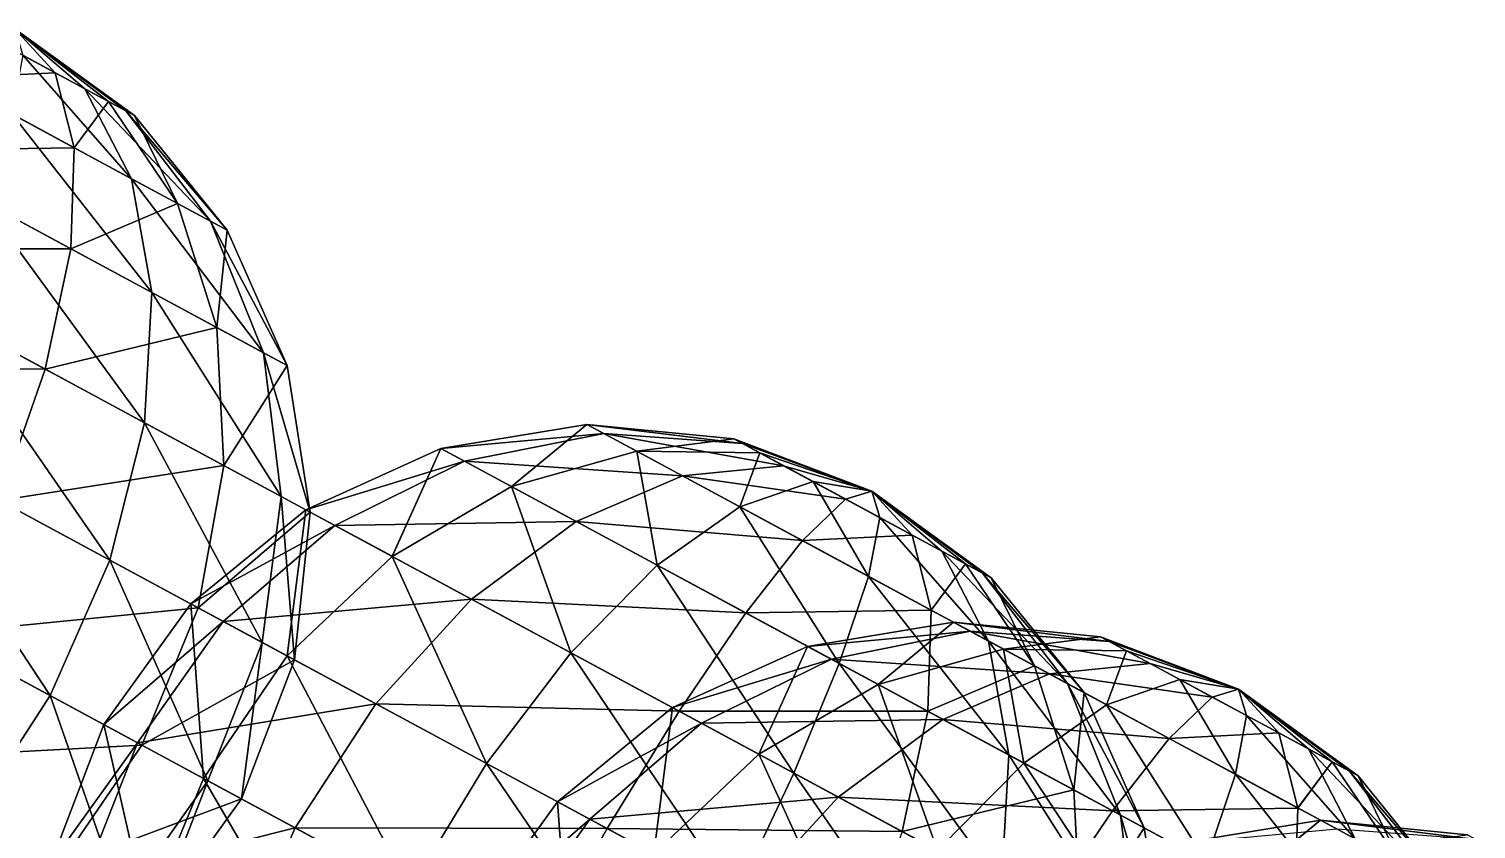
# Model space of a CAD drawing. Header units: metres. Extents: x -386 to 289, y -317 to 299.
# Drawn here: x -86.1 to -10, y 208.4 to 250.5 of the extents above; entities that cross this region are included whole.
import ezdxf

# ---------------------------------------------------------------- set-up
doc = ezdxf.new("R2010")
doc.units = ezdxf.units.M

msp = doc.modelspace()

# ---------------------------------------------------------------- linework, layer by layer
for points in [[(-84.76677, 248.22104, -575.5184), (-90.53685, 247.92896, -583.21), (-88.2743, 250.11359, -576.0378), (-88.2742, 250.1137, -576.03766)], [(-86.88809, 250.52718, -568.34094), (-84.76677, 248.22104, -575.5184), (-88.2743, 250.11359, -576.0378), (-88.2742, 250.1137, -576.03766)], [(-86.88809, 250.52718, -568.34094), (-86.47271, 249.14151, -560.6441), (-83.20655, 247.37918, -562.1871), (-83.20645, 247.37929, -562.18695)], [(-86.88809, 250.52718, -568.34094), (-83.20655, 247.37918, -562.1871), (-81.05693, 246.2193, -565.37897), (-81.05683, 246.2194, -565.37885)], [(-86.88809, 250.52718, -568.34094), (-81.05693, 246.2193, -565.37897), (-80.59982, 245.97267, -569.3645), (-80.599724, 245.97278, -569.3644)], [(-86.88809, 250.52718, -568.34094), (-80.59982, 245.97267, -569.3645), (-81.95772, 246.70535, -573.07574), (-81.95762, 246.70546, -573.0756)], [(-86.88809, 250.52718, -568.34094), (-81.95772, 246.70535, -573.07574), (-84.76677, 248.22104, -575.5184), (-84.76667, 248.22115, -575.51825)], [(-86.47271, 249.14151, -560.6441), (-87.05646, 246.05103, -553.47186), (-80.74672, 242.64648, -556.4526), (-80.74662, 242.64659, -556.45245)], [(-86.47271, 249.14151, -560.6441), (-80.74672, 242.64648, -556.4526), (-83.20655, 247.37918, -562.1871), (-83.20645, 247.37929, -562.18695)], [(-83.76083, 244.27281, -582.20667), (-93.521576, 244.12213, -589.369), (-90.53685, 247.92896, -583.21), (-90.53675, 247.92906, -583.2099)], [(-84.76677, 248.22104, -575.5184), (-83.76083, 244.27281, -582.20667), (-90.53685, 247.92896, -583.21), (-90.53675, 247.92906, -583.2099)], [(-81.95772, 246.70535, -573.07574), (-83.76083, 244.27281, -582.20667), (-84.76677, 248.22104, -575.5184), (-84.76667, 248.22115, -575.51825)], [(-83.20655, 247.37918, -562.1871), (-80.74672, 242.64648, -556.4526), (-76.59396, 240.40578, -562.61884), (-76.593864, 240.40588, -562.6187)], [(-83.20655, 247.37918, -562.1871), (-76.59396, 240.40578, -562.61884), (-81.05693, 246.2193, -565.37897), (-81.05683, 246.2194, -565.37885)], [(-87.05646, 246.05103, -553.47186), (-88.59955, 241.46634, -547.31287), (-79.67624, 236.65158, -551.5283), (-79.67614, 236.65169, -551.5282)], [(-87.05646, 246.05103, -553.47186), (-79.67624, 236.65158, -551.5283), (-80.74672, 242.64648, -556.4526), (-80.74662, 242.64659, -556.45245)], [(-81.95772, 246.70535, -573.07574), (-78.33417, 241.34473, -577.4879), (-83.76083, 244.27281, -582.20667), (-83.760735, 244.27292, -582.20654)], [(-80.59982, 245.97267, -569.3645), (-78.33417, 241.34473, -577.4879), (-81.95772, 246.70535, -573.07574), (-81.95762, 246.70546, -573.0756)], [(-81.05693, 246.2193, -565.37897), (-76.59396, 240.40578, -562.61884), (-75.71091, 239.92929, -570.3183), (-75.71081, 239.9294, -570.3182)], [(-81.05693, 246.2193, -565.37897), (-75.71091, 239.92929, -570.3183), (-80.59982, 245.97267, -569.3645), (-80.599724, 245.97278, -569.3644)], [(-80.59982, 245.97267, -569.3645), (-75.71091, 239.92929, -570.3183), (-78.33417, 241.34473, -577.4879), (-78.33407, 241.34483, -577.4878)], [(-83.93884, 238.95157, -587.95), (-97.025055, 238.95255, -594.095), (-93.521576, 244.12213, -589.369), (-93.52148, 244.12224, -589.3689)], [(-83.76083, 244.27281, -582.20667), (-83.93884, 238.95157, -587.95), (-93.521576, 244.12213, -589.369), (-93.52148, 244.12224, -589.3689)], [(-78.33417, 241.34473, -577.4879), (-83.93884, 238.95157, -587.95), (-83.76083, 244.27281, -582.20667), (-83.760735, 244.27292, -582.20654)], [(-80.74672, 242.64648, -556.4526), (-79.67624, 236.65158, -551.5283), (-73.80335, 233.48274, -560.24866), (-73.80325, 233.48285, -560.24854)], [(-80.74672, 242.64648, -556.4526), (-73.80335, 233.48274, -560.24866), (-76.59396, 240.40578, -562.61884), (-76.593864, 240.40588, -562.6187)], [(-88.59955, 241.46634, -547.31287), (-90.996826, 235.69989, -542.5869), (-80.06805, 229.80305, -547.74976), (-80.06795, 229.80316, -547.74963)], [(-88.59955, 241.46634, -547.31287), (-80.06805, 229.80305, -547.74976), (-79.67624, 236.65158, -551.5283), (-79.67614, 236.65169, -551.5282)], [(-78.33417, 241.34473, -577.4879), (-76.264366, 234.81064, -581.27673), (-83.93884, 238.95157, -587.95), (-83.93874, 238.95168, -587.9499)], [(-75.71091, 239.92929, -570.3183), (-76.264366, 234.81064, -581.27673), (-78.33417, 241.34473, -577.4879), (-78.33407, 241.34483, -577.4878)], [(-76.59396, 240.40578, -562.61884), (-73.80335, 233.48274, -560.24866), (-72.55452, 232.80891, -571.1373), (-72.55442, 232.80902, -571.1372)], [(-76.59396, 240.40578, -562.61884), (-72.55452, 232.80891, -571.1373), (-75.71091, 239.92929, -570.3183), (-75.71081, 239.9294, -570.3182)], [(-75.71091, 239.92929, -570.3183), (-72.55452, 232.80891, -571.1373), (-76.264366, 234.81064, -581.27673), (-76.26427, 234.81075, -581.2766)], [(-85.28865, 232.61993, -592.35706), (-100.80853, 232.77252, -597.06586), (-97.025055, 238.95255, -594.095), (-97.024956, 238.95265, -594.09485)], [(-83.93884, 238.95157, -587.95), (-85.28865, 232.61993, -592.35706), (-97.025055, 238.95255, -594.095), (-97.024956, 238.95265, -594.09485)], [(-76.264366, 234.81064, -581.27673), (-85.28865, 232.61993, -592.35706), (-83.93884, 238.95157, -587.95), (-83.93874, 238.95168, -587.9499)], [(-79.67624, 236.65158, -551.5283), (-80.06805, 229.80305, -547.74976), (-72.87526, 225.92203, -558.42993), (-72.87516, 225.92213, -558.4298)], [(-79.67624, 236.65158, -551.5283), (-72.87526, 225.92203, -558.42993), (-73.80335, 233.48274, -560.24866), (-73.80325, 233.48285, -560.24854)], [(-90.996826, 235.69989, -542.5869), (-94.08492, 229.14465, -539.616), (-81.89546, 222.56758, -545.37445), (-81.89536, 222.56769, -545.3743)], [(-90.996826, 235.69989, -542.5869), (-81.89546, 222.56758, -545.37445), (-80.06805, 229.80305, -547.74976), (-80.06795, 229.80316, -547.74963)], [(-76.264366, 234.81064, -581.27673), (-75.88938, 227.54836, -584.184), (-85.28865, 232.61993, -592.35706), (-85.28855, 232.62004, -592.35693)], [(-72.55452, 232.80891, -571.1373), (-75.88938, 227.54836, -584.184), (-76.264366, 234.81064, -581.27673), (-76.26427, 234.81075, -581.2766)], [(-73.80335, 233.48274, -560.24866), (-72.87526, 225.92203, -558.42993), (-71.345764, 225.09676, -571.7658), (-71.345665, 225.09686, -571.7657)], [(-73.80335, 233.48274, -560.24866), (-71.345764, 225.09676, -571.7658), (-72.55452, 232.80891, -571.1373), (-72.55442, 232.80902, -571.1372)], [(-85.28865, 232.61993, -592.35706), (-87.718285, 225.7094, -595.1274), (-100.80853, 232.77252, -597.06586), (-100.80843, 232.77263, -597.06573)], [(-75.88938, 227.54836, -584.184), (-87.718285, 225.7094, -595.1274), (-85.28865, 232.61993, -592.35706), (-85.28855, 232.62004, -592.35693)], [(-72.55452, 232.80891, -571.1373), (-71.345764, 225.09676, -571.7658), (-75.88938, 227.54836, -584.184), (-75.88928, 227.54846, -584.1839)], [(-80.06805, 229.80305, -547.74976), (-81.89546, 222.56758, -545.37445), (-73.872955, 218.23886, -557.2867), (-73.872856, 218.23897, -557.28656)], [(-80.06805, 229.80305, -547.74976), (-73.872955, 218.23886, -557.2867), (-72.87526, 225.92203, -558.42993), (-72.87516, 225.92213, -558.4298)], [(-55.90036, 229.24013, -310.6737), (-64.46762, 228.44548, -302.15518), (-56.78342, 229.7166, -302.97424), (-56.78332, 229.7167, -302.97415)], [(-56.78342, 229.7166, -302.97424), (-64.46762, 228.44548, -302.15518), (-60.75777, 226.44376, -292.0158), (-60.75767, 226.44386, -292.01572)], [(-55.90036, 229.24013, -310.6737), (-63.218784, 227.77164, -313.04388), (-64.46762, 228.44548, -302.15518), (-64.46752, 228.44559, -302.1551)], [(-51.747604, 226.99942, -316.83994), (-63.218784, 227.77164, -313.04388), (-55.90036, 229.24013, -310.6737), (-55.90026, 229.24023, -310.6736)], [(-56.78342, 229.7166, -302.97424), (-60.75777, 226.44376, -292.0158), (-54.16016, 228.30116, -295.8046), (-54.16006, 228.30127, -295.8045)], [(-48.5911, 228.70172, -307.91357), (-55.90036, 229.24013, -310.6737), (-56.78342, 229.7166, -302.97424), (-56.78332, 229.7167, -302.97415)], [(-48.5911, 228.70172, -307.91357), (-56.78342, 229.7166, -302.97424), (-49.048203, 228.94835, -303.92804), (-49.048103, 228.94846, -303.92795)], [(-49.048203, 228.94835, -303.92804), (-56.78342, 229.7166, -302.97424), (-54.16016, 228.30116, -295.8046), (-54.16006, 228.30127, -295.8045)], [(-46.441475, 227.54184, -311.10547), (-51.747604, 226.99942, -316.83994), (-55.90036, 229.24013, -310.6737), (-55.90026, 229.24023, -310.6736)], [(-46.441475, 227.54184, -311.10547), (-55.90036, 229.24013, -310.6737), (-48.5911, 228.70172, -307.91357), (-48.591, 228.70183, -307.91348)], [(-94.08492, 229.14465, -539.616), (-97.65339, 222.24736, -538.6027), (-85.03393, 215.43826, -544.5643), (-85.03383, 215.43837, -544.56415)], [(-94.08492, 229.14465, -539.616), (-85.03393, 215.43826, -544.5643), (-81.89546, 222.56758, -545.37445), (-81.89536, 222.56769, -545.3743)], [(-49.048203, 228.94835, -303.92804), (-54.16016, 228.30116, -295.8046), (-47.690308, 228.21567, -300.21677), (-47.69021, 228.21577, -300.21667)], [(-41.78911, 226.1931, -304.9516), (-48.5911, 228.70172, -307.91357), (-49.048203, 228.94835, -303.92804), (-49.048103, 228.94846, -303.92795)], [(-41.78911, 226.1931, -304.9516), (-49.048203, 228.94835, -303.92804), (-47.690308, 228.21567, -300.21677), (-47.69021, 228.21577, -300.21667)], [(-41.78911, 226.1931, -304.9516), (-46.441475, 227.54184, -311.10547), (-48.5911, 228.70172, -307.91357), (-48.591, 228.70183, -307.91348)], [(-63.218784, 227.77164, -313.04388), (-71.57713, 225.22162, -301.5267), (-64.46762, 228.44548, -302.15518), (-64.46752, 228.44559, -302.1551)], [(-64.46762, 228.44548, -302.15518), (-71.57713, 225.22162, -301.5267), (-67.033516, 222.77002, -289.10855), (-67.03342, 222.77013, -289.10846)], [(-63.218784, 227.77164, -313.04388), (-70.04763, 224.39635, -314.86258), (-71.57713, 225.22162, -301.5267), (-71.577034, 225.22173, -301.5266)], [(-57.345898, 224.60281, -321.76425), (-70.04763, 224.39635, -314.86258), (-63.218784, 227.77164, -313.04388), (-63.218685, 227.77174, -313.0438)], [(-64.46762, 228.44548, -302.15518), (-67.033516, 222.77002, -289.10855), (-60.75777, 226.44376, -292.0158), (-60.75767, 226.44386, -292.01572)], [(-51.747604, 226.99942, -316.83994), (-57.345898, 224.60281, -321.76425), (-63.218784, 227.77164, -313.04388), (-63.218685, 227.77174, -313.0438)], [(-54.16016, 228.30116, -295.8046), (-60.75777, 226.44376, -292.0158), (-53.083294, 222.30283, -285.34253), (-53.083195, 222.30293, -285.34244)], [(-54.16016, 228.30116, -295.8046), (-53.083294, 222.30283, -285.34253), (-48.73349, 225.3731, -291.0859), (-48.73339, 225.3732, -291.08582)], [(-47.690308, 228.21567, -300.21677), (-54.16016, 228.30116, -295.8046), (-48.73349, 225.3731, -291.0859), (-48.73339, 225.3732, -291.08582)], [(-47.690308, 228.21567, -300.21677), (-48.73349, 225.3731, -291.0859), (-44.881252, 226.69998, -297.77417), (-44.881153, 226.70009, -297.77408)], [(-41.78911, 226.1931, -304.9516), (-47.690308, 228.21567, -300.21677), (-44.881252, 226.69998, -297.77417), (-44.881153, 226.70009, -297.77408)], [(-75.88938, 227.54836, -584.184), (-77.23476, 220.0528, -586.0116), (-87.718285, 225.7094, -595.1274), (-87.718185, 225.7095, -595.12726)], [(-71.345764, 225.09676, -571.7658), (-77.23476, 220.0528, -586.0116), (-75.88938, 227.54836, -584.184), (-75.88928, 227.54846, -584.1839)], [(-45.43787, 223.59488, -319.8207), (-57.345898, 224.60281, -321.76425), (-51.747604, 226.99942, -316.83994), (-51.747505, 226.99953, -316.83984)], [(-43.175316, 225.77951, -312.6484), (-51.747604, 226.99942, -316.83994), (-46.441475, 227.54184, -311.10547), (-46.441376, 227.54195, -311.10538)], [(-43.175316, 225.77951, -312.6484), (-45.43787, 223.59488, -319.8207), (-51.747604, 226.99942, -316.83994), (-51.747505, 226.99953, -316.83984)], [(-51.747604, 226.99942, -316.83994), (-51.747604, 226.99942, -316.83994), (-45.43787, 223.59488, -319.8207), (-45.43777, 223.59499, -319.82062)], [(-41.78911, 226.1931, -304.9516), (-43.175316, 225.77951, -312.6484), (-46.441475, 227.54184, -311.10547), (-46.441376, 227.54195, -311.10538)], [(-46.441475, 227.54184, -311.10547), (-46.441475, 227.54184, -311.10547), (-43.175316, 225.77951, -312.6484), (-43.175217, 225.77962, -312.64832)], [(-60.75777, 226.44376, -292.0158), (-67.033516, 222.77002, -289.10855), (-57.634243, 217.69844, -280.93552), (-57.634144, 217.69855, -280.93542)], [(-60.75777, 226.44376, -292.0158), (-57.634243, 217.69844, -280.93552), (-53.083294, 222.30283, -285.34253), (-53.083195, 222.30293, -285.34244)], [(-44.881252, 226.69998, -297.77417), (-48.73349, 225.3731, -291.0859), (-41.957474, 221.71695, -290.0825), (-41.957375, 221.71706, -290.0824)], [(-44.881252, 226.69998, -297.77417), (-41.957474, 221.71695, -290.0825), (-41.373726, 224.80743, -297.2548), (-41.373627, 224.80754, -297.2547)], [(-41.78911, 226.1931, -304.9516), (-44.881252, 226.69998, -297.77417), (-41.373726, 224.80743, -297.2548), (-41.373627, 224.80754, -297.2547)], [(-41.78911, 226.1931, -304.9516), (-39.66779, 223.88696, -312.12903), (-43.175316, 225.77951, -312.6484), (-43.175217, 225.77962, -312.64832)], [(-41.78911, 226.1931, -304.9516), (-41.373726, 224.80743, -297.2548), (-38.107567, 223.0451, -298.79773), (-38.107468, 223.04521, -298.79764)], [(-41.78911, 226.1931, -304.9516), (-38.107567, 223.0451, -298.79773), (-35.957943, 221.88522, -301.98962), (-35.957844, 221.88533, -301.98953)], [(-41.78911, 226.1931, -304.9516), (-35.957943, 221.88522, -301.98962), (-35.50084, 221.6386, -305.97516), (-35.50074, 221.6387, -305.97507)], [(-41.78911, 226.1931, -304.9516), (-35.50084, 221.6386, -305.97516), (-36.858734, 222.37128, -309.68643), (-36.858635, 222.37138, -309.68634)], [(-41.78911, 226.1931, -304.9516), (-36.858734, 222.37128, -309.68643), (-39.66779, 223.88696, -312.12903), (-39.66769, 223.88707, -312.12894)], [(-77.23476, 220.0528, -586.0116), (-91.06216, 218.69092, -596.0723), (-87.718285, 225.7094, -595.1274), (-87.718185, 225.7095, -595.12726)], [(-72.87526, 225.92203, -558.42993), (-73.872955, 218.23886, -557.2867), (-72.167015, 217.31839, -572.1609), (-72.166916, 217.3185, -572.16077)], [(-72.87526, 225.92203, -558.42993), (-72.167015, 217.31839, -572.1609), (-71.345764, 225.09676, -571.7658), (-71.345665, 225.09686, -571.7657)], [(-39.66779, 223.88696, -312.12903), (-45.43787, 223.59488, -319.8207), (-43.175316, 225.77951, -312.6484), (-43.175217, 225.77962, -312.64832)], [(-70.04763, 224.39635, -314.86258), (-77.62747, 220.26471, -301.13162), (-71.57713, 225.22162, -301.5267), (-71.577034, 225.22173, -301.5266)], [(-71.57713, 225.22162, -301.5267), (-77.62747, 220.26471, -301.13162), (-72.55972, 217.5303, -287.28098), (-72.55962, 217.53041, -287.28088)], [(-71.345764, 225.09676, -571.7658), (-72.167015, 217.31839, -572.1609), (-77.23476, 220.0528, -586.0116), (-77.23466, 220.0529, -586.0115)], [(-71.57713, 225.22162, -301.5267), (-72.55972, 217.5303, -287.28098), (-67.033516, 222.77002, -289.10855), (-67.03342, 222.77013, -289.10846)], [(-48.73349, 225.3731, -291.0859), (-53.083294, 222.30283, -285.34253), (-43.500565, 217.13226, -283.92352), (-43.500465, 217.13237, -283.92343)], [(-48.73349, 225.3731, -291.0859), (-43.500565, 217.13226, -283.92352), (-41.957474, 221.71695, -290.0825), (-41.957375, 221.71706, -290.0824)], [(-41.373726, 224.80743, -297.2548), (-41.957474, 221.71695, -290.0825), (-35.64774, 218.31241, -293.06326), (-35.64764, 218.31252, -293.06317)], [(-41.373726, 224.80743, -297.2548), (-35.64774, 218.31241, -293.06326), (-38.107567, 223.0451, -298.79773), (-38.107468, 223.04521, -298.79764)], [(-70.04763, 224.39635, -314.86258), (-75.92153, 219.34424, -316.00586), (-77.62747, 220.26471, -301.13162), (-77.62737, 220.26482, -301.13153)], [(-62.854847, 220.51532, -325.54282), (-75.92153, 219.34424, -316.00586), (-70.04763, 224.39635, -314.86258), (-70.04753, 224.39645, -314.8625)], [(-57.345898, 224.60281, -321.76425), (-62.854847, 220.51532, -325.54282), (-70.04763, 224.39635, -314.86258), (-70.04753, 224.39645, -314.8625)], [(-48.42259, 219.78806, -325.97968), (-62.854847, 220.51532, -325.54282), (-57.345898, 224.60281, -321.76425), (-57.3458, 224.60292, -321.76416)], [(-45.43787, 223.59488, -319.8207), (-48.42259, 219.78806, -325.97968), (-57.345898, 224.60281, -321.76425), (-57.3458, 224.60292, -321.76416)], [(-57.345898, 224.60281, -321.76425), (-57.345898, 224.60281, -321.76425), (-48.42259, 219.78806, -325.97968), (-48.42249, 219.78816, -325.97958)], [(-38.661854, 219.93874, -318.8173), (-48.42259, 219.78806, -325.97968), (-45.43787, 223.59488, -319.8207), (-45.43777, 223.59499, -319.82062)], [(-39.66779, 223.88696, -312.12903), (-38.661854, 219.93874, -318.8173), (-45.43787, 223.59488, -319.8207), (-45.43777, 223.59499, -319.82062)], [(-36.858734, 222.37128, -309.68643), (-38.661854, 219.93874, -318.8173), (-39.66779, 223.88696, -312.12903), (-39.66769, 223.88707, -312.12894)], [(-81.89546, 222.56758, -545.37445), (-85.03393, 215.43826, -544.5643), (-76.72841, 210.95685, -556.8967), (-76.72831, 210.95695, -556.8966)], [(-81.89546, 222.56758, -545.37445), (-76.72841, 210.95685, -556.8967), (-73.872955, 218.23886, -557.2867), (-73.872856, 218.23897, -557.28656)], [(-67.033516, 222.77002, -289.10855), (-72.55972, 217.5303, -287.28098), (-62.076195, 211.8737, -278.16513), (-62.076096, 211.87381, -278.16504)], [(-67.033516, 222.77002, -289.10855), (-62.076195, 211.8737, -278.16513), (-57.634243, 217.69844, -280.93552), (-57.634144, 217.69855, -280.93542)], [(-38.107567, 223.0451, -298.79773), (-35.64774, 218.31241, -293.06326), (-31.494984, 216.0717, -299.2295), (-31.494884, 216.07181, -299.2294)], [(-38.107567, 223.0451, -298.79773), (-31.494984, 216.0717, -299.2295), (-35.957943, 221.88522, -301.98962), (-35.957844, 221.88533, -301.98953)], [(-97.65339, 222.24736, -538.6027), (-89.26958, 208.90094, -545.37445), (-85.03393, 215.43826, -544.5643), (-85.03383, 215.43837, -544.56415)], [(-53.083294, 222.30283, -285.34253), (-57.634243, 217.69844, -280.93552), (-45.897842, 211.36581, -279.19757), (-45.897743, 211.36592, -279.19748)], [(-53.083294, 222.30283, -285.34253), (-45.897842, 211.36581, -279.19757), (-43.500565, 217.13226, -283.92352), (-43.500465, 217.13237, -283.92343)], [(-41.957474, 221.71695, -290.0825), (-43.500565, 217.13226, -283.92352), (-34.577255, 212.3175, -288.13895), (-34.577156, 212.31761, -288.13885)], [(-41.957474, 221.71695, -290.0825), (-34.577255, 212.3175, -288.13895), (-35.64774, 218.31241, -293.06326), (-35.64764, 218.31252, -293.06317)], [(-36.858734, 222.37128, -309.68643), (-33.235184, 217.01065, -314.0986), (-38.661854, 219.93874, -318.8173), (-38.661755, 219.93884, -318.8172)], [(-35.50084, 221.6386, -305.97516), (-33.235184, 217.01065, -314.0986), (-36.858734, 222.37128, -309.68643), (-36.858635, 222.37138, -309.68634)], [(-35.957943, 221.88522, -301.98962), (-31.494984, 216.0717, -299.2295), (-30.611923, 215.59521, -306.92896), (-30.611824, 215.59532, -306.92886)], [(-35.957943, 221.88522, -301.98962), (-30.611923, 215.59521, -306.92896), (-35.50084, 221.6386, -305.97516), (-35.50074, 221.6387, -305.97507)], [(-35.50084, 221.6386, -305.97516), (-30.611923, 215.59521, -306.92896), (-33.235184, 217.01065, -314.0986), (-33.235085, 217.01076, -314.0985)], [(-75.92153, 219.34424, -316.00586), (-82.2063, 213.91257, -300.9969), (-77.62747, 220.26471, -301.13162), (-77.62737, 220.26482, -301.13153)], [(-77.62747, 220.26471, -301.13162), (-82.2063, 213.91257, -300.9969), (-76.95978, 211.08171, -286.65762), (-76.95968, 211.08182, -286.65753)], [(-77.62747, 220.26471, -301.13162), (-76.95978, 211.08171, -286.65762), (-72.55972, 217.5303, -287.28098), (-72.55962, 217.53041, -287.28088)], [(-62.854847, 220.51532, -325.54282), (-67.89902, 215.01553, -327.9181), (-75.92153, 219.34424, -316.00586), (-75.92143, 219.34435, -316.00577)], [(-51.926067, 214.61847, -330.70563), (-67.89902, 215.01553, -327.9181), (-62.854847, 220.51532, -325.54282), (-62.854748, 220.51543, -325.54272)], [(-48.42259, 219.78806, -325.97968), (-51.926067, 214.61847, -330.70563), (-62.854847, 220.51532, -325.54282), (-62.854748, 220.51543, -325.54272)], [(-62.854847, 220.51532, -325.54282), (-62.854847, 220.51532, -325.54282), (-51.926067, 214.61847, -330.70563), (-51.92597, 214.61858, -330.70554)], [(-77.23476, 220.0528, -586.0116), (-80.20882, 212.83476, -586.63495), (-91.06216, 218.69092, -596.0723), (-91.06206, 218.69102, -596.0722)], [(-75.92153, 219.34424, -316.00586), (-80.440186, 212.95963, -316.3958), (-82.2063, 213.91257, -300.9969), (-82.2062, 213.91267, -300.9968)], [(-67.89902, 215.01553, -327.9181), (-80.440186, 212.95963, -316.3958), (-75.92153, 219.34424, -316.00586), (-75.92143, 219.34435, -316.00577)], [(-72.167015, 217.31839, -572.1609), (-80.20882, 212.83476, -586.63495), (-77.23476, 220.0528, -586.0116), (-77.23466, 220.0529, -586.0115)], [(-38.83986, 214.6175, -324.56064), (-51.926067, 214.61847, -330.70563), (-48.42259, 219.78806, -325.97968), (-48.42249, 219.78816, -325.97958)], [(-38.661854, 219.93874, -318.8173), (-38.83986, 214.6175, -324.56064), (-48.42259, 219.78806, -325.97968), (-48.42249, 219.78816, -325.97958)], [(-33.235184, 217.01065, -314.0986), (-38.83986, 214.6175, -324.56064), (-38.661854, 219.93874, -318.8173), (-38.661755, 219.93884, -318.8172)], [(-80.20882, 212.83476, -586.63495), (-95.0924, 212.04277, -595.1274), (-91.06216, 218.69092, -596.0723), (-91.06206, 218.69102, -596.0722)], [(-36.5999, 218.82613, -478.95633), (-45.167156, 218.03148, -470.4378), (-37.48296, 219.3026, -471.25687), (-37.48286, 219.3027, -471.25677)], [(-37.48296, 219.3026, -471.25687), (-45.167156, 218.03148, -470.4378), (-41.45731, 216.02975, -460.29843), (-41.45721, 216.02986, -460.29834)], [(-36.5999, 218.82613, -478.95633), (-43.918324, 217.35764, -481.3265), (-45.167156, 218.03148, -470.4378), (-45.167057, 218.03159, -470.4377)], [(-32.447144, 216.58542, -485.12256), (-43.918324, 217.35764, -481.3265), (-36.5999, 218.82613, -478.95633), (-36.5998, 218.82623, -478.95624)], [(-37.48296, 219.3026, -471.25687), (-41.45731, 216.02975, -460.29843), (-34.8597, 217.88716, -464.08722), (-34.8596, 217.88727, -464.08713)], [(-29.290638, 218.28772, -476.1962), (-36.5999, 218.82613, -478.95633), (-37.48296, 219.3026, -471.25687), (-37.48286, 219.3027, -471.25677)], [(-29.290638, 218.28772, -476.1962), (-37.48296, 219.3026, -471.25687), (-29.747744, 218.53435, -472.21066), (-29.747644, 218.53445, -472.21057)], [(-29.747744, 218.53435, -472.21066), (-37.48296, 219.3026, -471.25687), (-34.8597, 217.88716, -464.08722), (-34.8596, 217.88727, -464.08713)], [(-27.141012, 217.12784, -479.3881), (-32.447144, 216.58542, -485.12256), (-36.5999, 218.82613, -478.95633), (-36.5998, 218.82623, -478.95624)], [(-27.141012, 217.12784, -479.3881), (-36.5999, 218.82613, -478.95633), (-29.290638, 218.28772, -476.1962), (-29.290539, 218.28783, -476.1961)], [(-73.872955, 218.23886, -557.2867), (-76.72841, 210.95685, -556.8967), (-74.962296, 210.0039, -572.29565), (-74.9622, 210.00401, -572.29553)], [(-73.872955, 218.23886, -557.2867), (-74.962296, 210.0039, -572.29565), (-72.167015, 217.31839, -572.1609), (-72.166916, 217.3185, -572.16077)], [(-43.918324, 217.35764, -481.3265), (-52.276672, 214.80762, -469.80933), (-45.167156, 218.03148, -470.4378), (-45.167057, 218.03159, -470.4377)], [(-45.167156, 218.03148, -470.4378), (-52.276672, 214.80762, -469.80933), (-47.733055, 212.35602, -457.39117), (-47.732956, 212.35612, -457.39108)], [(-45.167156, 218.03148, -470.4378), (-47.733055, 212.35602, -457.39117), (-41.45731, 216.02975, -460.29843), (-41.45721, 216.02986, -460.29834)], [(-34.8597, 217.88716, -464.08722), (-41.45731, 216.02975, -460.29843), (-33.782833, 211.88882, -453.62518), (-33.782734, 211.88893, -453.6251)], [(-35.64774, 218.31241, -293.06326), (-34.577255, 212.3175, -288.13895), (-28.70437, 209.14867, -296.8593), (-28.704271, 209.14877, -296.85922)], [(-35.64774, 218.31241, -293.06326), (-28.70437, 209.14867, -296.8593), (-31.494984, 216.0717, -299.2295), (-31.494884, 216.07181, -299.2294)], [(-29.747744, 218.53435, -472.21066), (-34.8597, 217.88716, -464.08722), (-28.389845, 217.80167, -468.4994), (-28.389746, 217.80177, -468.4993)], [(-34.8597, 217.88716, -464.08722), (-33.782833, 211.88882, -453.62518), (-29.433027, 214.95909, -459.36853), (-29.432928, 214.9592, -459.36844)], [(-28.389845, 217.80167, -468.4994), (-34.8597, 217.88716, -464.08722), (-29.433027, 214.95909, -459.36853), (-29.432928, 214.9592, -459.36844)], [(-22.48865, 215.7791, -473.23422), (-29.290638, 218.28772, -476.1962), (-29.747744, 218.53435, -472.21066), (-29.747644, 218.53445, -472.21057)], [(-22.48865, 215.7791, -473.23422), (-29.747744, 218.53435, -472.21066), (-28.389845, 217.80167, -468.4994), (-28.389746, 217.80177, -468.4993)], [(-22.48865, 215.7791, -473.23422), (-27.141012, 217.12784, -479.3881), (-29.290638, 218.28772, -476.1962), (-29.290539, 218.28783, -476.1961)], [(-72.167015, 217.31839, -572.1609), (-74.962296, 210.0039, -572.29565), (-80.20882, 212.83476, -586.63495), (-80.20872, 212.83487, -586.6348)], [(-72.55972, 217.5303, -287.28098), (-76.95978, 211.08171, -286.65762), (-66.10643, 205.22556, -277.2202), (-66.10633, 205.22566, -277.22012)], [(-72.55972, 217.5303, -287.28098), (-66.10643, 205.22556, -277.2202), (-62.076195, 211.8737, -278.16513), (-62.076096, 211.87381, -278.16504)], [(-57.634243, 217.69844, -280.93552), (-62.076195, 211.8737, -278.16513), (-48.985943, 204.81058, -276.2267), (-48.985844, 204.81068, -276.22662)], [(-57.634243, 217.69844, -280.93552), (-48.985943, 204.81058, -276.2267), (-45.897842, 211.36581, -279.19757), (-45.897743, 211.36592, -279.19748)], [(-43.918324, 217.35764, -481.3265), (-50.747173, 213.98235, -483.1452), (-52.276672, 214.80762, -469.80933), (-52.276573, 214.80772, -469.80923)], [(-38.045437, 214.18881, -490.04688), (-50.747173, 213.98235, -483.1452), (-43.918324, 217.35764, -481.3265), (-43.918224, 217.35774, -481.32642)], [(-43.500565, 217.13226, -283.92352), (-45.897842, 211.36581, -279.19757), (-34.969063, 205.46898, -284.3604), (-34.968964, 205.46909, -284.36032)], [(-32.447144, 216.58542, -485.12256), (-38.045437, 214.18881, -490.04688), (-43.918324, 217.35764, -481.3265), (-43.918224, 217.35774, -481.32642)], [(-43.500565, 217.13226, -283.92352), (-34.969063, 205.46898, -284.3604), (-34.577255, 212.3175, -288.13895), (-34.577156, 212.31761, -288.13885)], [(-23.874853, 215.36551, -480.93103), (-32.447144, 216.58542, -485.12256), (-27.141012, 217.12784, -479.3881), (-27.140913, 217.12794, -479.388)], [(-28.389845, 217.80167, -468.4994), (-29.433027, 214.95909, -459.36853), (-25.580791, 216.28598, -466.0568), (-25.580692, 216.28609, -466.0567)], [(-22.48865, 215.7791, -473.23422), (-28.389845, 217.80167, -468.4994), (-25.580791, 216.28598, -466.0568), (-25.580692, 216.28609, -466.0567)], [(-22.48865, 215.7791, -473.23422), (-23.874853, 215.36551, -480.93103), (-27.141012, 217.12784, -479.3881), (-27.140913, 217.12794, -479.388)], [(-27.141012, 217.12784, -479.3881), (-27.141012, 217.12784, -479.3881), (-23.874853, 215.36551, -480.93103), (-23.874754, 215.36562, -480.93094)], [(-33.235184, 217.01065, -314.0986), (-31.165384, 210.47656, -317.8874), (-38.83986, 214.6175, -324.56064), (-38.83976, 214.6176, -324.56055)], [(-26.13741, 213.18088, -488.10333), (-38.045437, 214.18881, -490.04688), (-32.447144, 216.58542, -485.12256), (-32.447044, 216.58553, -485.12247)], [(-30.611923, 215.59521, -306.92896), (-31.165384, 210.47656, -317.8874), (-33.235184, 217.01065, -314.0986), (-33.235085, 217.01076, -314.0985)], [(-23.874853, 215.36551, -480.93103), (-26.13741, 213.18088, -488.10333), (-32.447144, 216.58542, -485.12256), (-32.447044, 216.58553, -485.12247)], [(-32.447144, 216.58542, -485.12256), (-32.447144, 216.58542, -485.12256), (-26.13741, 213.18088, -488.10333), (-26.13731, 213.18098, -488.10324)], [(-41.45731, 216.02975, -460.29843), (-47.733055, 212.35602, -457.39117), (-38.333782, 207.28444, -449.21814), (-38.333683, 207.28455, -449.21805)], [(-41.45731, 216.02975, -460.29843), (-38.333782, 207.28444, -449.21814), (-33.782833, 211.88882, -453.62518), (-33.782734, 211.88893, -453.6251)], [(-31.494984, 216.0717, -299.2295), (-28.70437, 209.14867, -296.8593), (-27.45554, 208.47484, -307.74802), (-27.45544, 208.47495, -307.74792)], [(-31.494984, 216.0717, -299.2295), (-27.45554, 208.47484, -307.74802), (-30.611923, 215.59521, -306.92896), (-30.611824, 215.59532, -306.92886)], [(-30.611923, 215.59521, -306.92896), (-27.45554, 208.47484, -307.74802), (-31.165384, 210.47656, -317.8874), (-31.165285, 210.47667, -317.8873)], [(-25.580791, 216.28598, -466.0568), (-29.433027, 214.95909, -459.36853), (-22.657011, 211.30295, -458.3651), (-22.656912, 211.30305, -458.36502)], [(-25.580791, 216.28598, -466.0568), (-22.657011, 211.30295, -458.3651), (-22.073265, 214.39343, -465.5374), (-22.073166, 214.39354, -465.53732)], [(-22.48865, 215.7791, -473.23422), (-25.580791, 216.28598, -466.0568), (-22.073265, 214.39343, -465.5374), (-22.073166, 214.39354, -465.53732)], [(-22.48865, 215.7791, -473.23422), (-20.367329, 213.47296, -480.41162), (-23.874853, 215.36551, -480.93103), (-23.874754, 215.36562, -480.93094)], [(-22.48865, 215.7791, -473.23422), (-22.073265, 214.39343, -465.5374), (-18.807108, 212.6311, -467.08035), (-18.807009, 212.63121, -467.08026)], [(-22.48865, 215.7791, -473.23422), (-18.807108, 212.6311, -467.08035), (-16.657482, 211.47122, -470.27225), (-16.657383, 211.47133, -470.27216)], [(-22.48865, 215.7791, -473.23422), (-16.657482, 211.47122, -470.27225), (-16.200378, 211.2246, -474.25778), (-16.20028, 211.2247, -474.2577)], [(-22.48865, 215.7791, -473.23422), (-16.200378, 211.2246, -474.25778), (-17.558275, 211.95728, -477.96906), (-17.558176, 211.95738, -477.96896)], [(-22.48865, 215.7791, -473.23422), (-17.558275, 211.95728, -477.96906), (-20.367329, 213.47296, -480.41162), (-20.36723, 213.47307, -480.41153)], [(-85.03393, 215.43826, -544.5643), (-89.26958, 208.90094, -545.37445), (-81.24706, 204.57224, -557.2867), (-81.24696, 204.57234, -557.28656)], [(-85.03393, 215.43826, -544.5643), (-81.24706, 204.57224, -557.2867), (-76.72841, 210.95685, -556.8967), (-76.72831, 210.95695, -556.8966)], [(-67.89902, 215.01553, -327.9181), (-72.13467, 208.47821, -328.72827), (-80.440186, 212.95963, -316.3958), (-80.44009, 212.95973, -316.39572)], [(-55.70955, 208.43845, -333.67648), (-72.13467, 208.47821, -328.72827), (-67.89902, 215.01553, -327.9181), (-67.89892, 215.01564, -327.918)], [(-51.926067, 214.61847, -330.70563), (-55.70955, 208.43845, -333.67648), (-67.89902, 215.01553, -327.9181), (-67.89892, 215.01564, -327.918)], [(-67.89902, 215.01553, -327.9181), (-67.89902, 215.01553, -327.9181), (-55.70955, 208.43845, -333.67648), (-55.70945, 208.43855, -333.6764)], [(-50.747173, 213.98235, -483.1452), (-58.327007, 209.85071, -469.41425), (-52.276672, 214.80762, -469.80933), (-52.276573, 214.80772, -469.80923)], [(-52.276672, 214.80762, -469.80933), (-58.327007, 209.85071, -469.41425), (-53.259262, 207.1163, -455.5636), (-53.259163, 207.11641, -455.5635)], [(-52.276672, 214.80762, -469.80933), (-53.259262, 207.1163, -455.5636), (-47.733055, 212.35602, -457.39117), (-47.732956, 212.35612, -457.39108)], [(-29.433027, 214.95909, -459.36853), (-33.782833, 211.88882, -453.62518), (-24.200104, 206.71826, -452.20615), (-24.200005, 206.71837, -452.20605)], [(-29.433027, 214.95909, -459.36853), (-24.200104, 206.71826, -452.20615), (-22.657011, 211.30295, -458.3651), (-22.656912, 211.30305, -458.36502)], [(-20.367329, 213.47296, -480.41162), (-26.13741, 213.18088, -488.10333), (-23.874853, 215.36551, -480.93103), (-23.874754, 215.36562, -480.93094)], [(-40.189667, 208.28586, -328.96768), (-55.70955, 208.43845, -333.67648), (-51.926067, 214.61847, -330.70563), (-51.92597, 214.61858, -330.70554)], [(-38.83986, 214.6175, -324.56064), (-40.189667, 208.28586, -328.96768), (-51.926067, 214.61847, -330.70563), (-51.92597, 214.61858, -330.70554)], [(-38.045437, 214.18881, -490.04688), (-43.554386, 210.10132, -493.82544), (-50.747173, 213.98235, -483.1452), (-50.747074, 213.98245, -483.1451)], [(-29.122128, 209.37405, -494.2623), (-43.554386, 210.10132, -493.82544), (-38.045437, 214.18881, -490.04688), (-38.045338, 214.18892, -490.04678)], [(-31.165384, 210.47656, -317.8874), (-40.189667, 208.28586, -328.96768), (-38.83986, 214.6175, -324.56064), (-38.83976, 214.6176, -324.56055)], [(-26.13741, 213.18088, -488.10333), (-29.122128, 209.37405, -494.2623), (-38.045437, 214.18881, -490.04688), (-38.045338, 214.18892, -490.04678)], [(-38.045437, 214.18881, -490.04688), (-38.045437, 214.18881, -490.04688), (-29.122128, 209.37405, -494.2623), (-29.122028, 209.37416, -494.2622)], [(-22.073265, 214.39343, -465.5374), (-22.657011, 211.30295, -458.3651), (-16.347279, 207.8984, -461.3459), (-16.34718, 207.89851, -461.3458)], [(-22.073265, 214.39343, -465.5374), (-16.347279, 207.8984, -461.3459), (-18.807108, 212.6311, -467.08035), (-18.807009, 212.63121, -467.08026)], [(-80.440186, 212.95963, -316.3958), (-85.00158, 206.59808, -301.13162), (-82.2063, 213.91257, -300.9969), (-82.2062, 213.91267, -300.9968)], [(-82.2063, 213.91257, -300.9969), (-85.00158, 206.59808, -301.13162), (-79.93384, 203.86368, -287.28098), (-79.93374, 203.86378, -287.28088)], [(-82.2063, 213.91257, -300.9969), (-79.93384, 203.86368, -287.28098), (-76.95978, 211.08171, -286.65762), (-76.95968, 211.08182, -286.65753)], [(-50.747173, 213.98235, -483.1452), (-56.62107, 208.93024, -484.28848), (-58.327007, 209.85071, -469.41425), (-58.32691, 209.85081, -469.41415)], [(-43.554386, 210.10132, -493.82544), (-56.62107, 208.93024, -484.28848), (-50.747173, 213.98235, -483.1452), (-50.747074, 213.98245, -483.1451)], [(-20.367329, 213.47296, -480.41162), (-19.361393, 209.52473, -487.0999), (-26.13741, 213.18088, -488.10333), (-26.13731, 213.18098, -488.10324)], [(-17.558275, 211.95728, -477.96906), (-19.361393, 209.52473, -487.0999), (-20.367329, 213.47296, -480.41162), (-20.36723, 213.47307, -480.41153)], [(-80.20882, 212.83476, -586.63495), (-84.60887, 206.38617, -586.0116), (-95.0924, 212.04277, -595.1274), (-95.0923, 212.04288, -595.12726)], [(-80.440186, 212.95963, -316.3958), (-83.29565, 205.67761, -316.00586), (-85.00158, 206.59808, -301.13162), (-85.00148, 206.59819, -301.13153)], [(-74.962296, 210.0039, -572.29565), (-84.60887, 206.38617, -586.0116), (-80.20882, 212.83476, -586.63495), (-80.20872, 212.83487, -586.6348)], [(-72.13467, 208.47821, -328.72827), (-83.29565, 205.67761, -316.00586), (-80.440186, 212.95963, -316.3958), (-80.44009, 212.95973, -316.39572)], [(-19.361393, 209.52473, -487.0999), (-29.122128, 209.37405, -494.2623), (-26.13741, 213.18088, -488.10333), (-26.13731, 213.18098, -488.10324)], [(-18.807108, 212.6311, -467.08035), (-16.347279, 207.8984, -461.3459), (-12.194523, 205.6577, -467.51212), (-12.194423, 205.6578, -467.51202)], [(-18.807108, 212.6311, -467.08035), (-12.194523, 205.6577, -467.51212), (-16.657482, 211.47122, -470.27225), (-16.657383, 211.47133, -470.27216)], [(-84.60887, 206.38617, -586.0116), (-99.53435, 206.21803, -592.35706), (-95.0924, 212.04277, -595.1274), (-95.0923, 212.04288, -595.12726)], [(-62.076195, 211.8737, -278.16513), (-66.10643, 205.22556, -277.2202), (-52.554405, 197.91328, -275.2134), (-52.554306, 197.91339, -275.21332)], [(-62.076195, 211.8737, -278.16513), (-52.554405, 197.91328, -275.2134), (-48.985943, 204.81058, -276.2267), (-48.985844, 204.81068, -276.22662)], [(-47.733055, 212.35602, -457.39117), (-53.259262, 207.1163, -455.5636), (-42.775734, 201.4597, -446.44775), (-42.775635, 201.45981, -446.44766)], [(-47.733055, 212.35602, -457.39117), (-42.775734, 201.4597, -446.44775), (-38.333782, 207.28444, -449.21814), (-38.333683, 207.28455, -449.21805)], [(-33.782833, 211.88882, -453.62518), (-38.333782, 207.28444, -449.21814), (-26.597382, 200.95181, -447.4802), (-26.597282, 200.95192, -447.4801)], [(-34.577255, 212.3175, -288.13895), (-34.969063, 205.46898, -284.3604), (-27.77628, 201.58795, -295.04062), (-27.77618, 201.58806, -295.04053)], [(-34.577255, 212.3175, -288.13895), (-27.77628, 201.58795, -295.04062), (-28.70437, 209.14867, -296.8593), (-28.704271, 209.14877, -296.85922)], [(-33.782833, 211.88882, -453.62518), (-26.597382, 200.95181, -447.4802), (-24.200104, 206.71826, -452.20615), (-24.200005, 206.71837, -452.20605)], [(-17.558275, 211.95728, -477.96906), (-13.934723, 206.59665, -482.38123), (-19.361393, 209.52473, -487.0999), (-19.361294, 209.52484, -487.09982)], [(-16.200378, 211.2246, -474.25778), (-13.934723, 206.59665, -482.38123), (-17.558275, 211.95728, -477.96906), (-17.558176, 211.95738, -477.96896)], [(-76.72841, 210.95685, -556.8967), (-81.24706, 204.57224, -557.2867), (-79.54113, 203.65176, -572.1609), (-79.54103, 203.65187, -572.16077)], [(-76.95978, 211.08171, -286.65762), (-79.93384, 203.86368, -287.28098), (-69.45031, 198.20708, -278.16513), (-69.45021, 198.20718, -278.16504)], [(-76.72841, 210.95685, -556.8967), (-79.54113, 203.65176, -572.1609), (-74.962296, 210.0039, -572.29565), (-74.9622, 210.00401, -572.29553)], [(-76.95978, 211.08171, -286.65762), (-69.45031, 198.20708, -278.16513), (-66.10643, 205.22556, -277.2202), (-66.10633, 205.22566, -277.22012)], [(-45.897842, 211.36581, -279.19757), (-48.985943, 204.81058, -276.2267), (-36.796474, 198.2335, -281.9851), (-36.796375, 198.23361, -281.98502)], [(-45.897842, 211.36581, -279.19757), (-36.796474, 198.2335, -281.9851), (-34.969063, 205.46898, -284.3604), (-34.968964, 205.46909, -284.36032)], [(-22.657011, 211.30295, -458.3651), (-24.200104, 206.71826, -452.20615), (-15.276793, 201.9035, -456.42157), (-15.276692, 201.90361, -456.42148)], [(-22.657011, 211.30295, -458.3651), (-15.276793, 201.9035, -456.42157), (-16.347279, 207.8984, -461.3459), (-16.34718, 207.89851, -461.3458)], [(-16.657482, 211.47122, -470.27225), (-12.194523, 205.6577, -467.51212), (-11.311462, 205.18121, -475.21158), (-11.311362, 205.18132, -475.2115)], [(-16.657482, 211.47122, -470.27225), (-11.311462, 205.18121, -475.21158), (-16.200378, 211.2246, -474.25778), (-16.20028, 211.2247, -474.2577)], [(-16.200378, 211.2246, -474.25778), (-11.311462, 205.18121, -475.21158), (-13.934723, 206.59665, -482.38123), (-13.934623, 206.59676, -482.38113)], [(-31.165384, 210.47656, -317.8874), (-30.790396, 203.21428, -320.79465), (-40.189667, 208.28586, -328.96768), (-40.189568, 208.28596, -328.9676)], [(-27.45554, 208.47484, -307.74802), (-30.790396, 203.21428, -320.79465), (-31.165384, 210.47656, -317.8874), (-31.165285, 210.47667, -317.8873)], [(-74.962296, 210.0039, -572.29565), (-79.54113, 203.65176, -572.1609), (-84.60887, 206.38617, -586.0116), (-84.60877, 206.38628, -586.0115)], [(-56.62107, 208.93024, -484.28848), (-62.905834, 203.49857, -469.2795), (-58.327007, 209.85071, -469.41425), (-58.32691, 209.85081, -469.41415)], [(-58.327007, 209.85071, -469.41425), (-62.905834, 203.49857, -469.2795), (-57.659317, 200.66771, -454.94025), (-57.659218, 200.66782, -454.94016)], [(-58.327007, 209.85071, -469.41425), (-57.659317, 200.66771, -454.94025), (-53.259262, 207.1163, -455.5636), (-53.259163, 207.11641, -455.5635)], [(-43.554386, 210.10132, -493.82544), (-48.598557, 204.60153, -496.2007), (-56.62107, 208.93024, -484.28848), (-56.62097, 208.93034, -484.2884)], [(-32.625607, 204.20447, -498.98825), (-48.598557, 204.60153, -496.2007), (-43.554386, 210.10132, -493.82544), (-43.554287, 210.10143, -493.82535)], [(-29.122128, 209.37405, -494.2623), (-32.625607, 204.20447, -498.98825), (-43.554386, 210.10132, -493.82544), (-43.554287, 210.10143, -493.82535)], [(-43.554386, 210.10132, -493.82544), (-43.554386, 210.10132, -493.82544), (-32.625607, 204.20447, -498.98825), (-32.625507, 204.20457, -498.98816)], [(-19.361393, 209.52473, -487.0999), (-19.539398, 204.20349, -492.84326), (-29.122128, 209.37405, -494.2623), (-29.122028, 209.37416, -494.2622)], [(-13.934723, 206.59665, -482.38123), (-19.539398, 204.20349, -492.84326), (-19.361393, 209.52473, -487.0999), (-19.361294, 209.52484, -487.09982)], [(-89.26958, 208.90094, -545.37445), (-87.12096, 199.52013, -558.42993), (-81.24706, 204.57224, -557.2867), (-81.24696, 204.57234, -557.28656)], [(-56.62107, 208.93024, -484.28848), (-61.13972, 202.54562, -484.67844), (-62.905834, 203.49857, -469.2795), (-62.905735, 203.49867, -469.27942)], [(-48.598557, 204.60153, -496.2007), (-61.13972, 202.54562, -484.67844), (-56.62107, 208.93024, -484.28848), (-56.62097, 208.93034, -484.2884)], [(-19.539398, 204.20349, -492.84326), (-32.625607, 204.20447, -498.98825), (-29.122128, 209.37405, -494.2623), (-29.122028, 209.37416, -494.2622)], [(-28.70437, 209.14867, -296.8593), (-27.77628, 201.58795, -295.04062), (-26.24678, 200.76268, -308.3765), (-26.246681, 200.76279, -308.3764)], [(-28.70437, 209.14867, -296.8593), (-26.24678, 200.76268, -308.3765), (-27.45554, 208.47484, -307.74802), (-27.45544, 208.47495, -307.74792)], [(-17.29944, 208.41217, -647.23895), (-25.866695, 207.61752, -638.72046), (-18.182499, 208.88864, -639.5395), (-18.1824, 208.88875, -639.53937)], [(-18.182499, 208.88864, -639.5395), (-25.866695, 207.61752, -638.72046), (-22.156849, 205.6158, -628.58105), (-22.15675, 205.6159, -628.58093)], [(-18.182499, 208.88864, -639.5395), (-22.156849, 205.6158, -628.58105), (-15.559239, 207.4732, -632.3699), (-15.559139, 207.47331, -632.36975)], [(-9.990178, 207.87375, -644.4788), (-17.29944, 208.41217, -647.23895), (-18.182499, 208.88864, -639.5395), (-18.1824, 208.88875, -639.53937)], [(-9.990178, 207.87375, -644.4788), (-18.182499, 208.88864, -639.5395), (-10.447283, 208.12039, -640.4933), (-10.447183, 208.1205, -640.49316)], [(-10.447283, 208.12039, -640.4933), (-18.182499, 208.88864, -639.5395), (-15.559239, 207.4732, -632.3699), (-15.559139, 207.47331, -632.36975)], [(-72.13467, 208.47821, -328.72827), (-75.27313, 201.34889, -327.9181), (-83.29565, 205.67761, -316.00586), (-83.29555, 205.67772, -316.00577)], [(-59.5152, 201.66911, -334.6898), (-75.27313, 201.34889, -327.9181), (-72.13467, 208.47821, -328.72827), (-72.13457, 208.47832, -328.72818)], [(-55.70955, 208.43845, -333.67648), (-59.5152, 201.66911, -334.6898), (-72.13467, 208.47821, -328.72827), (-72.13457, 208.47832, -328.72818)], [(-72.13467, 208.47821, -328.72827), (-72.13467, 208.47821, -328.72827), (-59.5152, 201.66911, -334.6898), (-59.515102, 201.66922, -334.6897)], [(-42.6193, 201.37532, -331.73807), (-59.5152, 201.66911, -334.6898), (-55.70955, 208.43845, -333.67648), (-55.70945, 208.43855, -333.6764)], [(-40.189667, 208.28586, -328.96768), (-42.6193, 201.37532, -331.73807), (-55.70955, 208.43845, -333.67648), (-55.70945, 208.43855, -333.6764)], [(-27.45554, 208.47484, -307.74802), (-26.24678, 200.76268, -308.3765), (-30.790396, 203.21428, -320.79465), (-30.790297, 203.21439, -320.79456)]]:
    msp.add_3dface(points)

doc.saveas('drawing.dxf')
